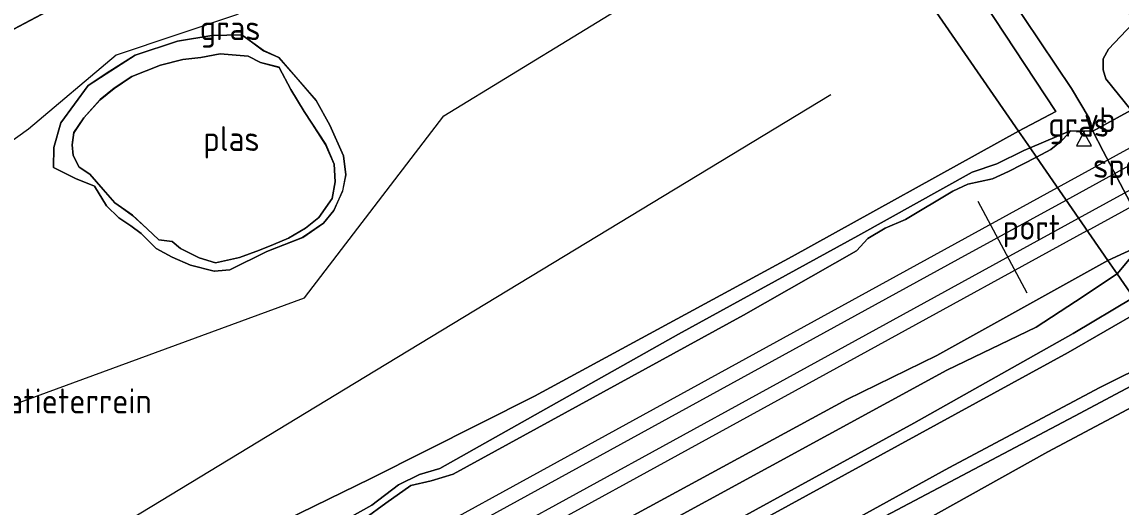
# Model space of a CAD drawing. Extents: x 253736 to 255979, y 477184 to 479215.
# Drawn here: x 254554 to 254664.5, y 477695 to 477743.8 of the extents above; entities that cross this region are included whole.
import ezdxf
from ezdxf.enums import TextEntityAlignment as Align

# ---------------------------------------------------------------- set-up
doc = ezdxf.new("R2010")
doc.units = 0
for name, color, linetype, lineweight in [('af-bs-rasterhekwerk', 8, 'hekwerk', 18), ('bp-b5-bomenstruiken', 8, 'Continuous', 18), ('bp-b5-grasland', 8, 'Continuous', 18), ('bw-bs-portaal', 8, 'Continuous', 18), ('gw-bs-insteekwatergang', 8, 'Continuous', 18), ('gw-bs-kruinlijn', 8, 'Continuous', 18), ('gw-bs-teenlijn', 8, 'Continuous', 18), ('og-b5-grond_ingericht', 8, 'Continuous', 18), ('og-b5-spoor', 8, 'Continuous', 18), ('og-b5-water', 8, 'Continuous', 18), ('og-bs-hoogtelijn', 8, 'Continuous', 18), ('og-bs-hulpgeometrie', 8, 'Continuous', 18), ('og-bs-spoor', 8, 'Continuous', 18), ('og-bs-terreinafscheiding', 8, 'Continuous', 18), ('vh-b5-verh_soort', 8, 'Continuous', 18), ('wh-bs-waterlijn', 8, 'Continuous', 18), ('wm-bs-schrikhek', 8, 'Continuous', 18), ('wm-bs-verkeersbord', 8, 'Continuous', 18)]:
    doc.layers.add(name, color=color, linetype=linetype, lineweight=lineweight)
doc.styles.add('rtw_iso', font='isocp.shx')
doc.linetypes.add('hekwerk', pattern='A,7,-1.5,[1,RTW.shx,S=0.75,R=0,X=0,Y=0],-1.5', length=10)

# ---------------------------------------------------------------- blocks, each defined once
blk = doc.blocks.new('verkeersbord')
for p, q in [((0, 0.75), (-0.75, -0.625)), ((0.75, -0.625), (0, 0.75)), ((-0.75, -0.625), (0.75, -0.625))]:
    blk.add_line(p, q)
blk = doc.blocks.new('dtbattr')
at = {"style": 'rtw_iso'}
blk.add_attdef('TAG', (0.59, 0.87), '', height=2.5, dxfattribs=at)
blk = doc.blocks.new('dtbattr-r')
at = {"style": 'rtw_iso'}
blk.add_attdef('TAG', text='', height=2.5, dxfattribs=at).set_placement((0, 0), align=Align.MIDDLE_CENTER)
blk = doc.blocks.new('RW1 Buren totaal_ACAD_1_FMEBLOCK51')
at = {"layer": 'bp-b5-grasland'}
for points in [[(6.75, -9.91, 23.3), (3.03, -11.74, 23.1), (1.46, -11.87, 23.1), (-0.93, -11.28, 23.23), (-2.78, -10.46, 23.23), (-4.38, -9.61, 23.23), (-5.89, -8.09, 23.29), (-6.94, -7.33, 23.34), (-8.14, -6.53, 23.34), (-9.38, -5.32, 23.34), (-10.57, -3.32, 23.34), (-12.49, -2.56, 23.34), (-14.69, -1.46, 23.72), (-14.67, 0.55, 23.72), (-13.97, 3.02, 23.72), (-11.22, 6.78, 23.72), (-9.41, 7.97, 23.79), (-6.49, 9.83, 23.85), (-2.25, 11.24, 23.85), (1.21, 11.8, 23.85), (4.24, 11.87, 23.85), (5.34, 11.06, 23.38), (6.4, 10.28, 23.27), (7.95, 9.61, 23.27), (9.67, 7.62, 23.27), (11.69, 5.29, 23.27), (13.08, 2.8, 23.27), (14.46, -0.28, 23.3), (14.69, -2.19, 23.3), (14.36, -3.81, 23.3), (13.48, -5.78, 23.3), (12.42, -7.04, 23.3), (10.34, -8.49, 23.3)], [(-11.06, -2.14, 22.61), (-9.72, -3.68, 22.61), (-8.52, -5.01, 22.61), (-6.76, -6.27, 22.61), (-5.3, -7.61, 22.61), (-4.11, -8.73, 22.61), (-2.78, -8.9, 22.61), (-1.94, -9.59, 22.61), (-0.06, -10.55, 22.61), (1.58, -11.05, 22.61), (4, -10.52, 22.61), (6, -9.76, 22.61), (7.41, -9.21, 22.61), (8.93, -8.56, 22.61), (10.61, -7.56, 22.61), (11.96, -6.47, 22.61), (13.31, -4.59, 22.61), (13.62, -2.9, 22.61), (13.52, -1.12, 22.61), (12.65, 0.85, 22.61), (10.49, 4.19, 22.61), (9.15, 6.37, 22.61), (7.98, 8.61, 22.61), (6.1, 9.1, 22.61), (4.87, 9.72, 22.61), (2.05, 9.96, 22.61), (0.11, 9.6, 22.61), (-1.72, 9.4, 22.61), (-3.94, 8.84, 22.61), (-6.83, 7.68, 22.61), (-8.61, 6.5, 22.61), (-10.02, 5.36, 22.61), (-11.67, 3.54, 22.61), (-12.67, 2.04, 22.61), (-12.81, 0.82, 22.61), (-12.71, -0.25, 22.61), (-12.11, -1.42, 22.61)]]:
    blk.add_polyline3d(points, close=True, dxfattribs=at)
blk = doc.blocks.new('RW1 Buren totaal_ACAD_1_FMEBLOCK56')
at = {"layer": 'bp-b5-grasland'}
blk.add_polyline3d([(16.98, 20.22, 23.23), (35.09, 29.91, 23.2), (54.34, 39.6, 23.4), (75.11, 49.77, 23.48), (86.72, 55.06, 23.65), (88.58, 55.76, 23.75), (90.37, 56.06, 23.79), (92.32, 56.13, 23.84), (95.46, 51.58, 23.82), (91.74, 52.37, 23.83), (90.08, 52.18, 23.78), (89.76, 50.54, 23.77), (72.25, 42.17, 23.57), (51.91, 32.58, 23.39), (29.47, 21.26, 23.24), (6.27, 9, 23.4)], dxfattribs=at)
blk = doc.blocks.new('dtbattr-l')
at = {"style": 'rtw_iso'}
blk.add_attdef('TAG', (0, 0), '', height=2.5, dxfattribs=at)
blk = doc.blocks.new('RW1 Buren totaal_ACAD_1_FMEBLOCK824')
at = {"layer": 'og-b5-grond_ingericht'}
blk.add_polyline3d([(-10.22, 29.82, 23.4), (12.98, 42.08, 23.24), (35.42, 53.4, 23.39), (55.76, 62.99, 23.57), (73.27, 71.36, 23.77), (73.59, 73, 23.78), (75.25, 73.19, 23.83), (78.97, 72.4, 23.82), (108.85, 29.12, 23.94), (86.08, 16.51, 23.59), (60.2, 2.47, 23.61), (43.76, -5.79, 23.61), (25.23, -14.83, 23.68)], dxfattribs=at)
blk.add_polyline3d([(33.31, 17.01, 23.3), (36.9, 18.44, 23.3), (38.98, 19.88, 23.3), (40.04, 21.14, 23.3), (40.92, 23.11, 23.3), (41.25, 24.74, 23.3), (41.02, 26.64, 23.3), (39.64, 29.72, 23.27), (38.25, 32.21, 23.27), (36.23, 34.54, 23.27), (34.5, 36.53, 23.27), (32.96, 37.21, 23.27), (31.9, 37.98, 23.38), (30.8, 38.8, 23.85), (27.77, 38.72, 23.85), (24.31, 38.16, 23.85), (20.07, 36.75, 23.85), (17.15, 34.9, 23.79), (15.34, 33.7, 23.72), (12.59, 29.94, 23.72), (11.88, 27.47, 23.72), (11.87, 25.47, 23.72), (14.07, 24.36, 23.34), (15.98, 23.6, 23.34), (17.18, 21.61, 23.34), (18.42, 20.39, 23.34), (19.62, 19.6, 23.34), (20.67, 18.83, 23.29), (22.18, 17.31, 23.23), (23.78, 16.46, 23.23), (25.62, 15.65, 23.23), (28.02, 15.05, 23.1), (29.59, 15.19, 23.1)], close=True, dxfattribs=at)
blk = doc.blocks.new('Deel_d28hz')
at = {"layer": 'af-bs-rasterhekwerk'}
for points in [[(254624.254, 477776.091, 23.821), (254620.539, 477776.874, 23.833), (254618.88, 477776.691, 23.779), (254618.56, 477775.049, 23.773), (254601.052, 477766.677, 23.566), (254580.708, 477757.092, 23.389), (254558.269, 477745.763, 23.242), (254535.065, 477733.504, 23.401), (254518.861, 477723.111, 23.521), (254500.733, 477711.041, 23.686), (254483.004, 477698.984, 23.821), (254463.881, 477686.003, 23.938), (254453.402, 477678.803, 23.92)], [(254624.254, 477776.091, 23.821), (254626.779, 477775.638, 23.83), (254631.07, 477775.466, 24.067), (254657.881, 477734.783, 24.226)], [(254654.138, 477732.812, 23.938), (254657.881, 477734.783, 24.226)], [(254654.138, 477732.812, 23.938), (254631.37, 477720.193, 23.59), (254605.487, 477706.156, 23.608), (254589.046, 477697.896, 23.611), (254570.514, 477688.855, 23.677), (254555.253, 477680.927, 23.644), (254541.833, 477673.759, 23.746), (254524.125, 477664.287, 23.788), (254486.602, 477643.607, 23.653), (254462.525, 477630.501, 23.513)], [(254480.997, 477603.677, 23.789), (254494.664, 477611.176, 24.102), (254524.677, 477627.809, 24.066), (254573.681, 477654.455, 23.898), (254611.77, 477675.492, 23.901), (254636.845, 477689.268, 23.661), (254657.095, 477700.587, 23.628), (254665.078, 477704.835, 23.805), (254671.266, 477708.01, 23.892)]]:
    blk.add_polyline3d(points, dxfattribs=at)
at = {"layer": 'bp-b5-bomenstruiken'}
blk.add_polyline3d([(254665.469, 477734.904, 24.616), (254662.906, 477738.079, 24.262), (254662.636, 477738.974, 24.28), (254662.644, 477740.07, 24.28), (254663.169, 477741.041, 24.28), (254664.996, 477742.967, 24.286)], dxfattribs=at)
blk.add_polyline3d([(254698.081, 477669.176, 23.831), (254656.044, 477640.145, 23.917), (254636.845, 477689.268, 23.661), (254657.095, 477700.587, 23.628), (254665.078, 477704.835, 23.805), (254671.266, 477708.01, 23.892)], close=True, dxfattribs=at)
at = {"layer": 'bp-b5-grasland'}
for points in [[(254631.422, 477776.888, 24.013), (254632.574, 477775.744, 24.043), (254635.108, 477773.062, 24.085), (254639.887, 477765.811, 24.187), (254644.859, 477758.639, 24.208), (254653.167, 477746.492, 24.25), (254659.462, 477737.087, 24.352), (254661.249, 477734.121, 24.52), (254661.609, 477732.791, 24.628), (254659.334, 477732.846, 24.388), (254655.299, 477731.131, 23.968), (254654.138, 477732.812, 23.938), (254657.881, 477734.783, 24.226), (254631.07, 477775.466, 24.067), (254626.779, 477775.638, 23.83), (254624.254, 477776.091, 23.821), (254621.116, 477780.636, 23.842), (254623.356, 477780.438, 23.857), (254625.871, 477779.966, 23.92), (254628.003, 477779.226, 23.956), (254629.442, 477778.39, 23.974), (254630.49, 477777.626, 23.995)], [(254655.957, 477730.179, 24.322), (254655.299, 477731.131, 23.968), (254659.334, 477732.846, 24.388), (254659.137, 477732.551, 24.391), (254658.457, 477731.836, 24.391), (254657.369, 477730.977, 24.322)], [(254678.167, 477708.35, 24.001), (254677.967, 477708.066, 24.094), (254673.766, 477709.392, 24.1), (254671.266, 477708.01, 23.892), (254670.19, 477709.568, 23.845), (254671.193, 477710.213, 23.845), (254672.029, 477710.883, 23.986), (254672.607, 477711.54, 24.067), (254672.674, 477712.616, 24.139), (254671.403, 477715.095, 24.22), (254670.529, 477716.501, 24.25), (254669.663, 477717.314, 24.223), (254668.375, 477717.594, 24.001), (254667.358, 477717.366, 23.815), (254665.682, 477716.096, 23.78), (254664.059, 477718.447, 23.781), (254666.461, 477721.358, 24.304), (254667.294, 477722.638, 24.622), (254671.194, 477716.925, 24.262), (254674.192, 477712.458, 24.109)], [(254664.059, 477718.447, 23.781), (254663.117, 477719.811, 24.246), (254666.461, 477721.358, 24.304)], [(254665.682, 477716.096, 23.78), (254659.622, 477712.463, 23.535), (254643.61, 477703.46, 23.364), (254607.326, 477683.582, 23.499), (254549.386, 477652.031, 23.529), (254480.191, 477614.119, 23.475), (254475.559, 477611.573, 23.475), (254473.724, 477614.238, 23.601), (254474.566, 477614.684, 23.601), (254477.824, 477616.484, 23.589), (254521.537, 477640.673, 23.589), (254548.383, 477654.864, 23.52), (254598.865, 477682.581, 23.667), (254646.935, 477708.792, 23.376), (254655.895, 477713.11, 23.457), (254659.877, 477715.678, 23.625), (254664.059, 477718.447, 23.781)], [(254666.548, 477714.842, 22.647), (254659.136, 477710.563, 22.647), (254606.451, 477681.749, 22.647), (254545.892, 477648.565, 22.647), (254479.358, 477612.313, 22.647), (254476.237, 477610.589, 22.647), (254475.559, 477611.573, 23.475), (254480.191, 477614.119, 23.475), (254549.386, 477652.031, 23.529), (254607.326, 477683.582, 23.499), (254643.61, 477703.46, 23.364), (254659.622, 477712.463, 23.535), (254665.682, 477716.096, 23.78)], [(254670.19, 477709.568, 23.845), (254666.488, 477707.752, 23.658), (254659.756, 477704.169, 23.532), (254624.682, 477685.639, 23.445), (254575.276, 477658.277, 23.478), (254534.227, 477635.997, 23.457), (254488.252, 477610.799, 23.466), (254479.429, 477605.954, 23.465), (254479.011, 477606.56, 22.647), (254485.185, 477609.956, 22.647), (254537.274, 477638.599, 22.647), (254589.28, 477667.113, 22.647), (254647.133, 477698.96, 22.647), (254662.296, 477707.039, 22.647), (254667.767, 477709.747, 22.647), (254669.425, 477710.675, 22.647)], [(254671.266, 477708.01, 23.892), (254665.078, 477704.835, 23.805), (254657.095, 477700.587, 23.628), (254636.845, 477689.268, 23.661), (254611.77, 477675.492, 23.901), (254573.681, 477654.455, 23.898), (254524.677, 477627.809, 24.066), (254494.664, 477611.176, 24.102), (254480.997, 477603.677, 23.789), (254479.429, 477605.954, 23.465), (254488.252, 477610.799, 23.466), (254534.227, 477635.997, 23.457), (254575.276, 477658.277, 23.478), (254624.682, 477685.639, 23.445), (254659.756, 477704.169, 23.532), (254666.488, 477707.752, 23.658), (254670.19, 477709.568, 23.845)]]:
    blk.add_polyline3d(points, close=True, dxfattribs=at)
for points in [[(254541.833, 477673.759, 23.746), (254555.253, 477680.927, 23.644), (254570.514, 477688.855, 23.677), (254589.046, 477697.896, 23.611), (254605.487, 477706.156, 23.608), (254631.37, 477720.193, 23.59), (254654.138, 477732.812, 23.938), (254655.299, 477731.131, 23.968), (254654.673, 477730.865, 23.914), (254651.941, 477729.531, 23.824), (254649.467, 477728.685, 23.779), (254637.997, 477722.286, 23.626), (254619.949, 477712.397, 23.566), (254595.966, 477698.889, 23.614), (254593.932, 477698.286, 23.62), (254591.806, 477697.239, 23.617), (254589.153, 477695.219, 23.587), (254572.576, 477685.96, 23.65), (254537.566, 477666.631, 23.662)], [(254572.576, 477685.96, 23.65), (254589.153, 477695.219, 23.587), (254591.806, 477697.239, 23.617), (254593.932, 477698.286, 23.62), (254595.966, 477698.889, 23.614), (254619.949, 477712.397, 23.566), (254637.997, 477722.286, 23.626), (254649.467, 477728.685, 23.779), (254651.941, 477729.531, 23.824), (254654.673, 477730.865, 23.914), (254655.299, 477731.131, 23.968), (254655.957, 477730.179, 24.322), (254653.132, 477728.758, 24.322), (254651.511, 477728.024, 24.31), (254649.036, 477727.478, 24.295), (254647.548, 477726.763, 24.298), (254642.781, 477723.94, 24.295), (254640.732, 477723.042, 24.274), (254639.006, 477722.025, 24.286), (254637.838, 477720.779, 24.325), (254626.485, 477714.311, 24.319), (254597.305, 477698.335, 24.313), (254595.105, 477697.646, 24.259), (254593.057, 477697.176, 24.202), (254590.53, 477695.397, 24.202), (254588.434, 477693.855, 24.217)], [(254546.027, 477656.093, 24.306), (254594.997, 477682.914, 24.306), (254597.236, 477683.725, 24.306), (254599.375, 477684.722, 24.309), (254600.634, 477686.086, 24.3), (254606.094, 477689.102, 24.273), (254636.888, 477705.831, 24.249), (254645.939, 477710.245, 24.339), (254663.117, 477719.811, 24.246), (254664.059, 477718.447, 23.781), (254659.877, 477715.678, 23.625), (254655.895, 477713.11, 23.457), (254646.935, 477708.792, 23.376), (254598.865, 477682.581, 23.667), (254548.383, 477654.864, 23.52)]]:
    blk.add_polyline3d(points, dxfattribs=at)
at = {"layer": 'bw-bs-portaal'}
blk.add_polyline3d([(254655.009, 477716.519, 32.893), (254650.077, 477725.723, 32.785)], dxfattribs=at)
at = {"layer": 'gw-bs-insteekwatergang'}
for points in [[(254578.596, 477720.7, 23.296), (254582.189, 477722.123, 23.296), (254584.267, 477723.571, 23.296), (254585.328, 477724.829, 23.296), (254586.21, 477726.798, 23.296), (254586.539, 477728.425, 23.296), (254586.307, 477730.331, 23.296), (254584.927, 477733.409, 23.266), (254583.537, 477735.897, 23.266), (254581.519, 477738.23, 23.266), (254579.793, 477740.218, 23.266), (254578.251, 477740.895, 23.266), (254577.192, 477741.67, 23.38), (254576.085, 477742.485, 23.851), (254573.061, 477742.408, 23.848), (254569.595, 477741.849, 23.848), (254565.361, 477740.44, 23.848), (254562.437, 477738.584, 23.794), (254560.625, 477737.39, 23.719), (254557.882, 477733.63, 23.719), (254557.173, 477731.157, 23.719), (254557.157, 477729.155, 23.719), (254559.362, 477728.051, 23.338), (254561.273, 477727.291, 23.338), (254562.464, 477725.293, 23.338), (254563.708, 477724.079, 23.338), (254564.905, 477723.284, 23.338), (254565.955, 477722.52, 23.287), (254567.466, 477721.002, 23.233), (254569.067, 477720.152, 23.233), (254570.913, 477719.335, 23.233), (254573.311, 477718.737, 23.098), (254574.874, 477718.875, 23.098), (254578.596, 477720.7, 23.296)], [(254665.682, 477716.096, 23.78), (254659.622, 477712.463, 23.535), (254643.61, 477703.46, 23.364), (254607.326, 477683.582, 23.499), (254549.386, 477652.031, 23.529), (254480.191, 477614.119, 23.475), (254475.559, 477611.573, 23.475)], [(254479.429, 477605.954, 23.465), (254488.252, 477610.799, 23.466), (254534.227, 477635.997, 23.457), (254575.276, 477658.277, 23.478), (254624.682, 477685.639, 23.445), (254659.756, 477704.169, 23.532), (254666.488, 477707.752, 23.658), (254670.19, 477709.568, 23.845)]]:
    blk.add_polyline3d(points, dxfattribs=at)
at = {"layer": 'gw-bs-kruinlijn'}
for points in [[(254655.957, 477730.179, 24.322), (254657.369, 477730.977, 24.322), (254658.457, 477731.836, 24.391), (254659.137, 477732.551, 24.391), (254659.334, 477732.846, 24.388)], [(254536.184, 477664.92, 24.202), (254567.458, 477682.065, 24.22), (254588.434, 477693.855, 24.217), (254590.53, 477695.397, 24.202), (254593.057, 477697.176, 24.202), (254595.105, 477697.646, 24.259), (254597.305, 477698.335, 24.313), (254626.485, 477714.311, 24.319), (254637.838, 477720.779, 24.325), (254639.006, 477722.025, 24.286), (254640.732, 477723.042, 24.274), (254642.781, 477723.94, 24.295), (254647.548, 477726.763, 24.298), (254649.036, 477727.478, 24.295), (254651.511, 477728.024, 24.31), (254653.132, 477728.758, 24.322), (254655.957, 477730.179, 24.322)], [(254666.461, 477721.358, 24.304), (254663.117, 477719.811, 24.246)], [(254663.117, 477719.811, 24.246), (254645.939, 477710.245, 24.339), (254636.888, 477705.831, 24.249), (254606.094, 477689.102, 24.273), (254600.634, 477686.086, 24.3), (254599.375, 477684.722, 24.309), (254597.236, 477683.725, 24.306), (254594.997, 477682.914, 24.306), (254546.027, 477656.093, 24.306), (254540.947, 477653.43, 24.306), (254537.799, 477651.002, 24.306), (254535.086, 477649.792, 24.306), (254532.117, 477648.474, 24.306), (254480.58, 477620.135, 24.24), (254477.113, 477617.616, 24.237), (254474.139, 477616.411, 24.237), (254472.656, 477615.79, 24.237)]]:
    blk.add_polyline3d(points, dxfattribs=at)
at = {"layer": 'gw-bs-teenlijn'}
for points in [[(254659.334, 477732.846, 24.388), (254655.299, 477731.131, 23.968)], [(254537.566, 477666.631, 23.662), (254572.576, 477685.96, 23.65), (254589.153, 477695.219, 23.587), (254591.806, 477697.239, 23.617), (254593.932, 477698.286, 23.62), (254595.966, 477698.889, 23.614), (254619.949, 477712.397, 23.566), (254637.997, 477722.286, 23.626), (254649.467, 477728.685, 23.779), (254651.941, 477729.531, 23.824), (254654.673, 477730.865, 23.914), (254655.299, 477731.131, 23.968)], [(254664.059, 477718.447, 23.781), (254666.461, 477721.358, 24.304)], [(254473.724, 477614.238, 23.601), (254474.566, 477614.684, 23.601), (254477.824, 477616.484, 23.589), (254521.537, 477640.673, 23.589), (254548.383, 477654.864, 23.52), (254598.865, 477682.581, 23.667), (254646.935, 477708.792, 23.376), (254655.895, 477713.11, 23.457), (254659.877, 477715.678, 23.625), (254664.059, 477718.447, 23.781)]]:
    blk.add_polyline3d(points, dxfattribs=at)
at = {"layer": 'og-b5-grond_ingericht'}
blk.add_polyline3d([(254657.881, 477734.783, 24.226), (254654.138, 477732.812, 23.938), (254624.254, 477776.091, 23.821), (254626.779, 477775.638, 23.83), (254631.07, 477775.466, 24.067)], close=True, dxfattribs=at)
at = {"layer": 'og-b5-spoor'}
blk.add_polyline3d([(254661.609, 477732.791, 24.628), (254662.65, 477730.787, 24.787), (254666.063, 477724.293, 24.802), (254666.176, 477724.356, 24.802), (254667.294, 477722.638, 24.622), (254666.461, 477721.358, 24.304), (254663.117, 477719.811, 24.246), (254655.957, 477730.179, 24.322), (254657.369, 477730.977, 24.322), (254658.457, 477731.836, 24.391), (254659.137, 477732.551, 24.391), (254659.334, 477732.846, 24.388)], close=True, dxfattribs=at)
blk.add_polyline3d([(254588.434, 477693.855, 24.217), (254590.53, 477695.397, 24.202), (254593.057, 477697.176, 24.202), (254595.105, 477697.646, 24.259), (254597.305, 477698.335, 24.313), (254626.485, 477714.311, 24.319), (254637.838, 477720.779, 24.325), (254639.006, 477722.025, 24.286), (254640.732, 477723.042, 24.274), (254642.781, 477723.94, 24.295), (254647.548, 477726.763, 24.298), (254649.036, 477727.478, 24.295), (254651.511, 477728.024, 24.31), (254653.132, 477728.758, 24.322), (254655.957, 477730.179, 24.322), (254663.117, 477719.811, 24.246), (254645.939, 477710.245, 24.339), (254636.888, 477705.831, 24.249), (254606.094, 477689.102, 24.273)], dxfattribs=at)
at = {"layer": 'og-b5-water'}
for points in [[(254560.79, 477728.469, 22.609), (254559.738, 477729.195, 22.609), (254559.135, 477730.36, 22.609), (254559.036, 477731.429, 22.609), (254559.174, 477732.656, 22.609), (254560.178, 477734.146, 22.609), (254561.823, 477735.966, 22.609), (254563.234, 477737.108, 22.609), (254565.022, 477738.293, 22.609), (254567.908, 477739.454, 22.609), (254570.128, 477740.012, 22.609), (254571.953, 477740.206, 22.609), (254573.896, 477740.574, 22.609), (254576.717, 477740.335, 22.609), (254577.95, 477739.71, 22.609), (254579.831, 477739.218, 22.609), (254580.998, 477736.983, 22.609), (254582.334, 477734.796, 22.609), (254584.502, 477731.458, 22.609), (254585.37, 477729.494, 22.609), (254585.463, 477727.71, 22.609), (254585.16, 477726.025, 22.609), (254583.803, 477724.137, 22.609), (254582.46, 477723.054, 22.609), (254580.777, 477722.051, 22.609), (254579.261, 477721.398, 22.609), (254577.845, 477720.849, 22.609), (254575.851, 477720.093, 22.609), (254573.428, 477719.565, 22.609), (254571.787, 477720.057, 22.609), (254569.909, 477721.023, 22.609), (254569.072, 477721.712, 22.609), (254567.735, 477721.884, 22.609), (254566.546, 477723.001, 22.609), (254565.086, 477724.344, 22.609), (254563.323, 477725.606, 22.609), (254562.13, 477726.931, 22.609)], [(254669.425, 477710.675, 22.647), (254667.767, 477709.747, 22.647), (254662.296, 477707.039, 22.647), (254647.133, 477698.96, 22.647), (254589.28, 477667.113, 22.647), (254537.274, 477638.599, 22.647), (254485.185, 477609.956, 22.647), (254479.011, 477606.56, 22.647), (254476.237, 477610.589, 22.647), (254479.358, 477612.313, 22.647), (254545.892, 477648.565, 22.647), (254606.451, 477681.749, 22.647), (254659.136, 477710.563, 22.647), (254666.548, 477714.842, 22.647)]]:
    blk.add_polyline3d(points, close=True, dxfattribs=at)
at = {"layer": 'og-bs-hoogtelijn'}
blk.add_polyline3d([(254635.255, 477736.444, 23.625), (254589.443, 477708.688, 23.295), (254556.213, 477688.498, 23.568), (254518.56, 477667.556, 23.769), (254468.372, 477641.792, 23.685), (254459.831, 477654.587, 23.889), (254498.55, 477676.351, 23.802), (254535.121, 477698.73, 23.691), (254582.359, 477716.041, 23.488), (254596.364, 477734.357, 23.475), (254623.567, 477751.008, 23.694), (254613.862, 477766.852, 23.751), (254580.49, 477746.928, 23.469), (254575.537, 477744.488, 24.294), (254563.43, 477740.427, 24.12), (254554.618, 477733.006, 24.087), (254551.613, 477730.852, 23.448), (254517.943, 477709.341, 23.898), (254485, 477686.83, 23.841), (254455.021, 477666.542, 23.958)], dxfattribs=at)
at = {"layer": 'og-bs-hulpgeometrie'}
blk.add_polyline3d([(254671.266, 477708.01, 23.892), (254670.19, 477709.568, 23.845), (254669.425, 477710.675, 22.647), (254666.548, 477714.842, 22.647), (254665.682, 477716.096, 23.78), (254664.059, 477718.447, 23.781), (254663.117, 477719.811, 24.246), (254655.957, 477730.179, 24.322), (254655.299, 477731.131, 23.968), (254654.138, 477732.812, 23.938), (254624.254, 477776.091, 23.821), (254621.116, 477780.636, 23.842), (254617.851, 477785.364, 23.767), (254615.117, 477789.323, 23.806), (254613.262, 477792.011, 22.282), (254612.228, 477793.508, 22.369), (254602.513, 477807.577, 23.164), (254596.333, 477816.527, 23.341), (254592.832, 477821.597, 23.401)], dxfattribs=at)
at = {"layer": 'og-bs-spoor'}
for points in [[(254658.05, 477727.148, 24.7), (254688.43, 477743.781, 24.682), (254722.862, 477762.593, 24.688), (254760.441, 477783.209, 24.751), (254794.745, 477801.956, 24.79), (254831.106, 477821.912, 24.835), (254864.707, 477840.33, 24.901), (254904.643, 477862.217, 25.006), (254941.232, 477882.338, 25.129), (254976.49, 477901.633, 25.156), (254984.869, 477906.257, 25.156)], [(254658.932, 477725.857, 24.681), (254690.112, 477743.026, 24.7), (254727.089, 477763.193, 24.769), (254756.227, 477779.188, 24.766), (254788.808, 477797.001, 24.805), (254825.742, 477817.256, 24.838), (254862.6, 477837.476, 24.94), (254903.137, 477859.711, 25.078), (254940.406, 477880.128, 25.111), (254969.989, 477896.37, 25.144), (254985.741, 477904.979, 25.147)], [(254660.177, 477724.069, 24.682), (254692.976, 477742.027, 24.772), (254729.237, 477761.892, 24.79), (254771.347, 477784.985, 24.829), (254817.108, 477810.054, 24.889), (254866.109, 477836.882, 24.937), (254899.027, 477854.956, 25.063), (254941.45, 477878.199, 25.111), (254981.725, 477900.315, 25.204), (254986.97, 477903.179, 25.201)], [(254661.043, 477722.8, 24.662), (254713.741, 477751.701, 24.742), (254752.165, 477772.719, 24.811), (254790.57, 477793.802, 24.883), (254833.45, 477817.269, 24.91), (254875.486, 477840.285, 24.97), (254918.871, 477864.128, 25.075), (254960.443, 477886.84, 25.135), (254987.839, 477901.906, 25.168)], [(254467.796, 477622.847, 24.529), (254469.25, 477623.643, 24.532), (254517.097, 477649.877, 24.619), (254556.872, 477671.62, 24.604), (254602.319, 477696.564, 24.619), (254658.05, 477727.148, 24.7)], [(254468.648, 477621.609, 24.537), (254522.316, 477651.047, 24.61), (254589.243, 477687.671, 24.634), (254648.065, 477719.948, 24.682), (254658.935, 477725.867, 24.676)], [(254469.915, 477619.769, 24.514), (254510.021, 477641.766, 24.547), (254567.348, 477673.153, 24.601), (254628.117, 477706.484, 24.676), (254660.177, 477724.069, 24.682)], [(254470.772, 477618.525, 24.562), (254470.822, 477618.552, 24.562), (254528.37, 477650.149, 24.586), (254587.004, 477682.215, 24.625), (254640.036, 477711.304, 24.664), (254661.046, 477722.81, 24.673)]]:
    blk.add_polyline3d(points, dxfattribs=at)
at = {"layer": 'og-bs-terreinafscheiding'}
for points in [[(254621.116, 477780.636, 23.842), (254623.356, 477780.438, 23.857), (254625.871, 477779.966, 23.92), (254628.003, 477779.226, 23.956), (254629.442, 477778.39, 23.974), (254630.49, 477777.626, 23.995), (254631.422, 477776.888, 24.013), (254632.574, 477775.744, 24.043), (254635.108, 477773.062, 24.085), (254639.887, 477765.811, 24.187), (254644.859, 477758.639, 24.208), (254653.167, 477746.492, 24.25), (254659.462, 477737.087, 24.352), (254661.249, 477734.121, 24.52), (254661.609, 477732.791, 24.628), (254665.469, 477734.904, 24.616), (254662.906, 477738.079, 24.262)], [(254654.38, 477748.636, 24.181), (254655.068, 477747.73, 24.133), (254657.69, 477746.945, 24.187), (254660.434, 477746.832, 24.238), (254662.818, 477746.995, 24.265), (254663.528, 477747.018, 24.316), (254665.818, 477743.841, 24.316), (254664.996, 477742.967, 24.286), (254663.169, 477741.041, 24.28), (254662.644, 477740.07, 24.28), (254662.636, 477738.974, 24.28), (254662.906, 477738.079, 24.262)], [(254659.334, 477732.846, 24.388), (254661.609, 477732.791, 24.628)], [(254661.609, 477732.791, 24.628), (254662.65, 477730.787, 24.787), (254666.063, 477724.293, 24.802), (254666.176, 477724.356, 24.802), (254667.294, 477722.638, 24.622)]]:
    blk.add_polyline3d(points, dxfattribs=at)
at = {"layer": 'vh-b5-verh_soort'}
for points in [[(254654.38, 477748.636, 24.181), (254655.068, 477747.73, 24.133), (254657.69, 477746.945, 24.187), (254660.434, 477746.832, 24.238), (254662.818, 477746.995, 24.265), (254663.528, 477747.018, 24.316), (254665.818, 477743.841, 24.316), (254664.996, 477742.967, 24.286), (254663.169, 477741.041, 24.28), (254662.644, 477740.07, 24.28), (254662.636, 477738.974, 24.28), (254662.906, 477738.079, 24.262), (254665.469, 477734.904, 24.616), (254661.609, 477732.791, 24.628), (254661.249, 477734.121, 24.52), (254659.462, 477737.087, 24.352), (254653.167, 477746.492, 24.25), (254644.859, 477758.639, 24.208), (254639.887, 477765.811, 24.187), (254635.108, 477773.062, 24.085), (254632.574, 477775.744, 24.043), (254631.422, 477776.888, 24.013), (254634.068, 477778.853, 24.067)], [(254671.514, 477724.959, 24.664), (254667.294, 477722.638, 24.622), (254666.176, 477724.356, 24.802), (254666.063, 477724.293, 24.802), (254662.65, 477730.787, 24.787), (254661.609, 477732.791, 24.628), (254665.469, 477734.904, 24.616), (254666.407, 477733.133, 24.784), (254667.254, 477733.527, 24.79), (254670.747, 477726.842, 24.799), (254670.56, 477726.728, 24.799)]]:
    blk.add_polyline3d(points, close=True, dxfattribs=at)
at = {"layer": 'wh-bs-waterlijn'}
for points in [[(254560.79, 477728.469, 22.609), (254562.13, 477726.931, 22.609), (254563.323, 477725.606, 22.609), (254565.086, 477724.344, 22.609), (254566.546, 477723.001, 22.609), (254567.735, 477721.884, 22.609), (254569.072, 477721.712, 22.609), (254569.909, 477721.023, 22.609), (254571.787, 477720.057, 22.609), (254573.428, 477719.565, 22.609), (254575.851, 477720.093, 22.609), (254577.845, 477720.849, 22.609), (254579.261, 477721.398, 22.609), (254580.777, 477722.051, 22.609), (254582.46, 477723.054, 22.609), (254583.803, 477724.137, 22.609), (254585.16, 477726.025, 22.609), (254585.463, 477727.71, 22.609), (254585.37, 477729.494, 22.609), (254584.502, 477731.458, 22.609), (254582.334, 477734.796, 22.609), (254580.998, 477736.983, 22.609), (254579.831, 477739.218, 22.609), (254577.95, 477739.71, 22.609), (254576.717, 477740.335, 22.609), (254573.896, 477740.574, 22.609), (254571.953, 477740.206, 22.609), (254570.128, 477740.012, 22.609), (254567.908, 477739.454, 22.609), (254565.022, 477738.293, 22.609), (254563.234, 477737.108, 22.609), (254561.823, 477735.966, 22.609), (254560.178, 477734.146, 22.609), (254559.174, 477732.656, 22.609), (254559.036, 477731.429, 22.609), (254559.135, 477730.36, 22.609), (254559.738, 477729.195, 22.609), (254560.79, 477728.469, 22.609)], [(254666.548, 477714.842, 22.647), (254659.136, 477710.563, 22.647), (254606.451, 477681.749, 22.647), (254545.892, 477648.565, 22.647), (254479.358, 477612.313, 22.647), (254476.237, 477610.589, 22.647)], [(254479.011, 477606.56, 22.647), (254485.185, 477609.956, 22.647), (254537.274, 477638.599, 22.647), (254589.28, 477667.113, 22.647), (254647.133, 477698.96, 22.647), (254662.296, 477707.039, 22.647), (254667.767, 477709.747, 22.647), (254669.425, 477710.675, 22.647)]]:
    blk.add_polyline3d(points, dxfattribs=at)
at = {"layer": 'wm-bs-schrikhek'}
blk.add_polyline3d([(254661.184, 477732.798, 25.507), (254659.953, 477732.707, 25.489)], dxfattribs=at)
at = {"layer": 'bp-b5-grasland'}
for name, p in [('RW1 Buren totaal_ACAD_1_FMEBLOCK56', (254528.798, 477724.508)), ('RW1 Buren totaal_ACAD_1_FMEBLOCK51', (254571.848, 477730.611))]:
    blk.add_blockref(name, p, dxfattribs=at)
ref = blk.add_blockref('dtbattr-r', (254571.84375, 477741.203125, 22.988292), dxfattribs=at)
ref.add_attrib('TAG', 'gras', dxfattribs={"layer": '0', "height": 2.5, "style": 'rtw_iso'}).set_placement((254571.84375, 477741.203125, 22.988292), align=Align.BOTTOM_LEFT)
ref = blk.add_blockref('dtbattr-r', (254657.125, 477731.5, 24.300571), dxfattribs=at)
ref.add_attrib('TAG', 'gras', dxfattribs={"layer": '0', "height": 2.5, "style": 'rtw_iso'}).set_placement((254657.125, 477731.5, 24.300571), align=Align.BOTTOM_LEFT)
at = {"layer": 'bw-bs-portaal'}
ref = blk.add_blockref('dtbattr-l', (254652.530608, 477721.144126, 32.838729), dxfattribs=at)
ref.add_attrib('TAG', 'port', dxfattribs={"layer": '0', "height": 2.5, "style": 'rtw_iso'}).set_placement((254652.530608, 477721.144126, 32.838729), align=Align.BOTTOM_LEFT)
at = {"layer": 'og-b5-grond_ingericht'}
blk.add_blockref('RW1 Buren totaal_ACAD_1_FMEBLOCK824', (254545.2885, 477703.6875), dxfattribs=at)
ref = blk.add_blockref('dtbattr-r', (254545.25, 477703.6875, 23.53145), dxfattribs=at)
ref.add_attrib('TAG', 'recreatieterrein', dxfattribs={"layer": '0', "height": 2.5, "style": 'rtw_iso'}).set_placement((254545.25, 477703.6875, 23.53145), align=Align.BOTTOM_LEFT)
at = {"layer": 'og-b5-spoor'}
ref = blk.add_blockref('dtbattr-r', (254661.625, 477727.359375, 24.510231), dxfattribs=at)
ref.add_attrib('TAG', 'spoorbaan', dxfattribs={"layer": '0', "height": 2.5, "style": 'rtw_iso'}).set_placement((254661.625, 477727.359375, 24.510231), align=Align.BOTTOM_LEFT)
at = {"layer": 'og-b5-water'}
ref = blk.add_blockref('dtbattr-r', (254572.195312, 477730.0625, 22.609), dxfattribs=at)
ref.add_attrib('TAG', 'plas', dxfattribs={"layer": '0', "height": 2.5, "style": 'rtw_iso'}).set_placement((254572.195312, 477730.0625, 22.609), align=Align.BOTTOM_LEFT)
at = {"layer": 'wm-bs-verkeersbord'}
ref = blk.add_blockref('dtbattr', (254660.706, 477731.957, 24.46), dxfattribs=at)
ref.add_attrib('TAG', 'vb', dxfattribs={"layer": '0', "height": 2.5, "style": 'rtw_iso'}).set_placement((254660.706, 477731.957, 24.46), align=Align.BOTTOM_LEFT)
blk.add_blockref('verkeersbord', (254660.706, 477731.957, 24.46), dxfattribs=at)

msp = doc.modelspace()

# ---------------------------------------------------------------- block references
at = {"linetype": 'ByBlock'}
msp.add_blockref('Deel_d28hz', (0, 0), dxfattribs=at)
msp.add_blockref('Deel_d28hz', (0, 0), dxfattribs=at)

doc.saveas('drawing.dxf')
